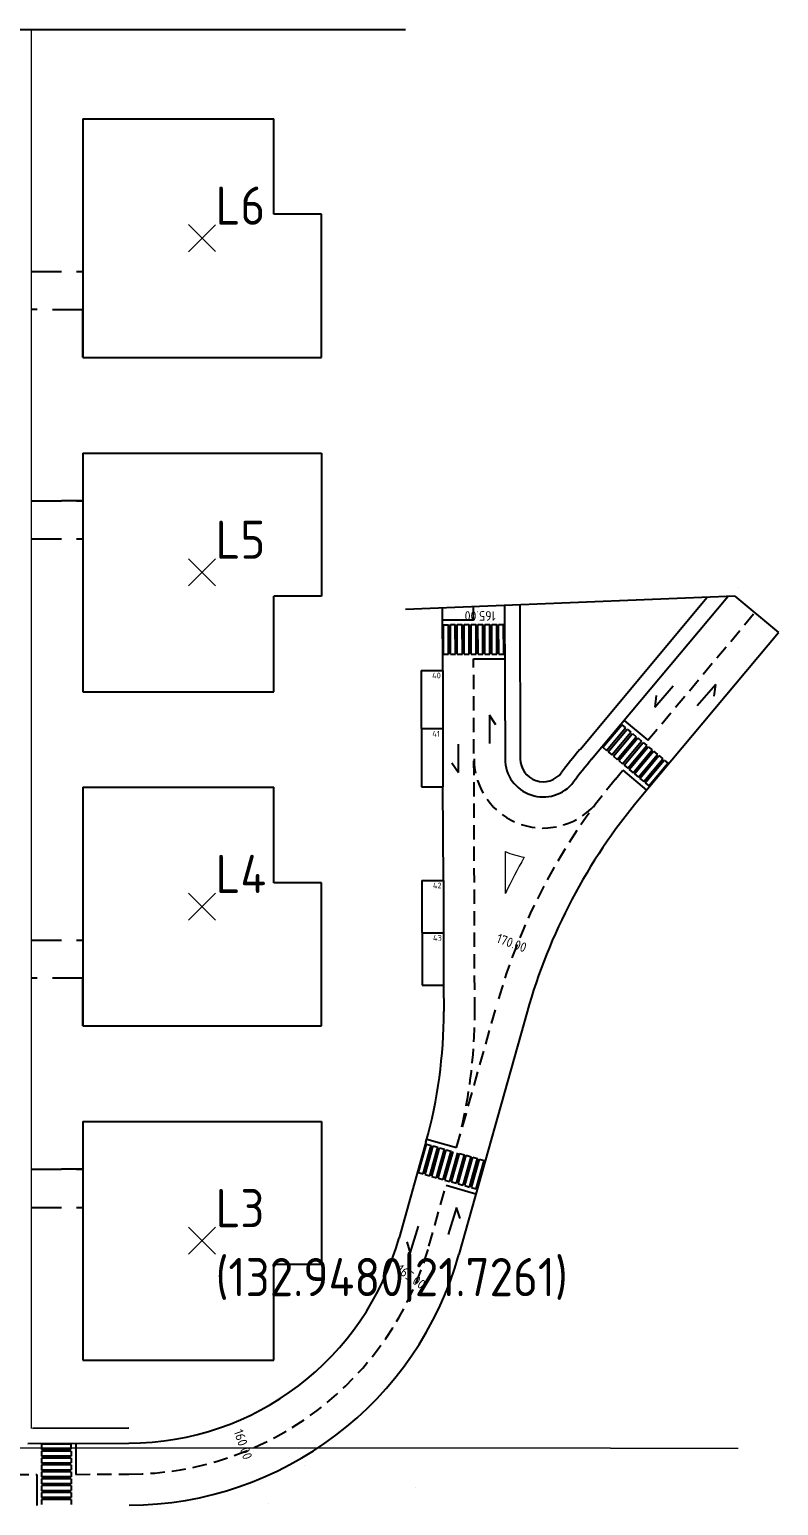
# Model space of a CAD drawing. Extents: x 349 to 557, y 25 to 208.
# Drawn here: x 478.7 to 557.2, y 34.4 to 189 of the extents above; entities that cross this region are included whole.
import ezdxf

# ---------------------------------------------------------------- set-up
doc = ezdxf.new("R2010")
doc.units = 0
doc.header["$MEASUREMENT"] = 0
doc.linetypes.add('DASHED', pattern=[0.75, 0.5, -0.25])
doc.linetypes.add('HIDDEN2', pattern=[4.7625, 3.175, -1.5875])
doc.layers.get('0').update_dxf_attribs({"color": 252, "linetype": 'CONTINUOUS'})
doc.layers.add('CentroCargas', color=30, linetype='CONTINUOUS')
doc.layers.add('ESTRADAS', color=19, linetype='CONTINUOUS')
doc.styles.add('SANS', font='isocp.shx')

msp = doc.modelspace()

# ---------------------------------------------------------------- linework, layer by layer
at = {"linetype": 'Continuous'}
for p, q in [((484.31, 179.6), (484.31, 154.6)), ((484.31, 179.6), (500.31, 179.6)), ((484.31, 179.6), (504.31, 179.6)), ((504.31, 169.6), (504.31, 179.6)), ((509.31, 169.6), (504.31, 169.6)), ((509.31, 154.6), (509.31, 169.6)), ((484.31, 154.6), (484.31, 159.6)), ((484.31, 154.6), (500.31, 154.6)), ((484.31, 154.6), (504.31, 154.6)), ((504.31, 154.6), (509.31, 154.6)), ((484.31, 144.6), (484.31, 119.6)), ((484.31, 144.6), (500.31, 144.6)), ((484.31, 144.6), (504.31, 144.6)), ((484.31, 144.6), (484.31, 139.6)), ((504.31, 144.6), (509.31, 144.6)), ((509.31, 144.6), (509.31, 129.6)), ((504.31, 119.6), (504.31, 129.6)), ((509.31, 129.6), (504.31, 129.6)), ((484.31, 119.6), (500.31, 119.6)), ((484.31, 119.6), (504.31, 119.6)), ((484.31, 109.6), (484.31, 84.6)), ((484.31, 109.6), (500.31, 109.6)), ((484.31, 109.6), (504.31, 109.6)), ((504.31, 99.6), (504.31, 109.6)), ((509.31, 99.6), (504.31, 99.6)), ((509.31, 84.6), (509.31, 99.6)), ((484.31, 84.6), (484.31, 89.6)), ((484.31, 84.6), (500.31, 84.6)), ((484.31, 84.6), (504.31, 84.6)), ((504.31, 84.6), (509.31, 84.6)), ((484.31, 74.6), (484.31, 49.6)), ((484.31, 74.6), (500.31, 74.6)), ((484.31, 74.6), (504.31, 74.6)), ((484.31, 74.6), (484.31, 69.6)), ((504.31, 74.6), (509.31, 74.6)), ((509.31, 74.6), (509.31, 59.6)), ((504.31, 49.6), (504.31, 59.6)), ((509.31, 59.6), (504.31, 59.6)), ((484.31, 49.6), (500.31, 49.6)), ((484.31, 49.6), (504.31, 49.6))]:
    msp.add_line(p, q, dxfattribs=at)
at = {"linetype": 'Continuous', "ltscale": 0.00079375}
msp.add_line((503.73, 34.6), (503.73, 34.6), dxfattribs=at)
at = {"layer": 'CentroCargas', "linetype": 'Continuous', "lineweight": 13}
for p, q in [((495.4, 168.52), (498.23, 165.69)), ((498.23, 168.51), (495.4, 165.68)), ((495.4, 133.52), (498.23, 130.69)), ((498.23, 133.52), (495.4, 130.69)), ((498.23, 98.52), (495.4, 95.69)), ((495.4, 98.52), (498.23, 95.69)), ((495.4, 60.69), (498.23, 63.52)), ((495.4, 63.52), (498.23, 60.69)), ((539.57, 40.38), (349.48, 40.38)), ((539.57, 40.38), (552.95, 40.38))]:
    msp.add_line(p, q, dxfattribs=at)
at = {"layer": 'ESTRADAS', "color": 18, "linetype": 'Continuous', "true_color": 0x000000}
for p, q in [((459.2, 188.95), (479.06, 188.95)), ((479.06, 188.95), (518.13, 188.95))]:
    msp.add_line(p, q, dxfattribs=at)
at = {"layer": 'ESTRADAS', "linetype": 'Continuous', "lineweight": 13}
msp.add_line((478.9, 188.93), (478.9, 42.45), dxfattribs=at)
at = {"layer": 'ESTRADAS', "linetype": 'HIDDEN2'}
for p, q in [((478.9, 163.6), (484.4, 163.6)), ((484.31, 159.6), (478.9, 159.62)), ((478.9, 139.6), (484.31, 139.6)), ((484.31, 139.6), (482.1, 139.6)), ((478.9, 135.6), (484.33, 135.6)), ((478.9, 93.6), (484.4, 93.6)), ((484.31, 89.6), (478.9, 89.62)), ((478.9, 69.6), (484.31, 69.6)), ((484.31, 69.6), (482.1, 69.6)), ((478.9, 65.6), (484.33, 65.6))]:
    msp.add_line(p, q, dxfattribs=at)
at = {"layer": 'ESTRADAS', "linetype": 'Continuous', "ltscale": 0.00079375}
for p, q in [((553.02, 130.54), (553.02, 130.54)), ((510.37, 40.44), (510.37, 40.44)), ((507.51, 38.55), (507.51, 38.55)), ((519.12, 36.3), (519.12, 36.3))]:
    msp.add_line(p, q, dxfattribs=at)
at = {"layer": 'ESTRADAS', "linetype": 'Continuous'}
for p, q in [((552.61, 129.61), (518.13, 128.23)), ((522.01, 121.84), (521.98, 128.38)), ((528.48, 128.59), (528.54, 112.57)), ((530.08, 128.64), (530.14, 112.58)), ((536.39, 113.56), (549.71, 129.5)), ((537.61, 112.54), (551.87, 129.58)), ((552.61, 129.61), (557.18, 125.79)), ((521.99, 127.12), (525.24, 127.13)), ((522.09, 126.62), (522.61, 126.62)), ((522.1, 123.52), (522.09, 126.62)), ((522.62, 123.52), (522.61, 126.62)), ((522.81, 126.63), (523.33, 126.63)), ((522.82, 123.53), (522.81, 126.63)), ((523.34, 123.53), (523.33, 126.63)), ((523.54, 123.53), (523.53, 126.63)), ((523.53, 126.63), (524.06, 126.63)), ((524.07, 123.53), (524.06, 126.63)), ((524.27, 123.53), (524.26, 126.63)), ((524.26, 126.63), (524.78, 126.63)), ((524.79, 123.53), (524.78, 126.63)), ((524.99, 123.53), (524.98, 126.63)), ((524.98, 126.63), (525.5, 126.63)), ((525.51, 123.53), (525.5, 126.63)), ((525.7, 126.63), (526.22, 126.64)), ((525.71, 123.53), (525.7, 126.63)), ((526.23, 123.54), (526.22, 126.64)), ((526.43, 123.54), (526.42, 126.64)), ((526.42, 126.64), (526.95, 126.64)), ((526.96, 123.54), (526.95, 126.64)), ((527.16, 123.54), (527.15, 126.64)), ((527.15, 126.64), (527.67, 126.64)), ((527.68, 123.54), (527.67, 126.64)), ((527.88, 123.54), (527.87, 126.64)), ((527.87, 126.64), (528.39, 126.64)), ((528.4, 123.54), (528.39, 126.64)), ((542.6, 108.37), (557.18, 125.79)), ((542.6, 108.37), (557.18, 125.79)), ((522.1, 123.52), (522.62, 123.52)), ((522.82, 123.53), (523.34, 123.53)), ((523.54, 123.53), (524.07, 123.53)), ((524.27, 123.53), (524.79, 123.53)), ((524.99, 123.53), (525.51, 123.53)), ((525.25, 123.03), (528.5, 123.04)), ((525.71, 123.53), (526.23, 123.54)), ((526.43, 123.54), (526.96, 123.54)), ((527.16, 123.54), (527.68, 123.54)), ((527.88, 123.54), (528.4, 123.54)), ((519.76, 121.84), (519.79, 109.64)), ((519.76, 121.84), (522.01, 121.84)), ((544.21, 117.98), (546.16, 120.22)), ((544.36, 119.2), (544.21, 117.98)), ((550.6, 120.37), (548.65, 118.13)), ((550.45, 119.14), (550.6, 120.37)), ((527.59, 116.13), (526.9, 117.15)), ((526.9, 117.15), (526.91, 114.18)), ((538.78, 113.78), (540.77, 116.15)), ((540.77, 116.15), (541.17, 115.82)), ((541.01, 116.6), (543.51, 114.52)), ((539.18, 113.44), (541.17, 115.82)), ((539.34, 113.31), (541.32, 115.69)), ((539.74, 112.98), (541.73, 115.36)), ((539.89, 112.85), (541.88, 115.23)), ((540.29, 112.51), (542.28, 114.89)), ((540.44, 112.39), (542.43, 114.76)), ((540.84, 112.05), (542.83, 114.43)), ((541.32, 115.69), (541.73, 115.36)), ((541.88, 115.23), (542.28, 114.89)), ((542.43, 114.76), (542.83, 114.43)), ((523.67, 111.14), (523.66, 114.1)), ((538.78, 113.78), (539.18, 113.44)), ((539.34, 113.31), (539.74, 112.98)), ((539.89, 112.85), (540.29, 112.51)), ((541, 111.92), (542.99, 114.3)), ((541.4, 111.59), (543.39, 113.97)), ((541.55, 111.46), (543.54, 113.84)), ((541.95, 111.12), (543.94, 113.5)), ((542.11, 111), (544.09, 113.37)), ((542.51, 110.66), (544.5, 113.04)), ((542.66, 110.53), (544.65, 112.91)), ((542.99, 114.3), (543.39, 113.97)), ((543.54, 113.84), (543.94, 113.5)), ((544.09, 113.37), (544.5, 113.04)), ((544.65, 112.91), (545.05, 112.58)), ((522.97, 112.16), (523.67, 111.14)), ((540.44, 112.39), (540.84, 112.05)), ((540.88, 111.37), (543.37, 109.29)), ((541, 111.92), (541.4, 111.59)), ((541.55, 111.46), (541.95, 111.12)), ((543.06, 110.2), (545.05, 112.58)), ((543.21, 110.07), (545.2, 112.45)), ((543.61, 109.73), (545.6, 112.11)), ((545.2, 112.45), (545.6, 112.11)), ((542.11, 111), (542.51, 110.66)), ((542.66, 110.53), (543.06, 110.2)), ((543.21, 110.07), (543.61, 109.73)), ((519.79, 109.64), (522.04, 109.64)), ((522.08, 99.84), (522.04, 109.64)), ((519.83, 99.84), (522.08, 99.84)), ((519.83, 99.84), (519.86, 88.86)), ((519.86, 88.86), (522.11, 88.87)), ((522.11, 88.87), (522.12, 86.12)), ((530.85, 86.08), (523.7, 60.66)), ((520.34, 72.74), (523.47, 71.86)), ((520.25, 72.42), (517.44, 62.42)), ((519.46, 69.24), (520.3, 72.23)), ((519.97, 69.1), (520.81, 72.09)), ((520.16, 69.05), (521, 72.03)), ((520.3, 72.23), (520.81, 72.09)), ((520.66, 68.91), (521.5, 71.89)), ((520.86, 68.85), (521.69, 71.84)), ((521, 72.03), (521.5, 71.89)), ((521.36, 68.71), (522.2, 71.7)), ((521.55, 68.66), (522.39, 71.64)), ((521.69, 71.84), (522.2, 71.7)), ((522.05, 68.52), (522.89, 71.5)), ((522.25, 68.46), (523.09, 71.45)), ((522.39, 71.64), (522.89, 71.5)), ((522.75, 68.32), (523.59, 71.31)), ((522.94, 68.27), (523.78, 71.25)), ((523.44, 68.13), (524.28, 71.11)), ((523.78, 71.25), (524.28, 71.11)), ((523.64, 68.07), (524.48, 71.06)), ((524.14, 67.93), (524.98, 70.91)), ((524.33, 67.88), (525.17, 70.86)), ((524.48, 71.06), (524.98, 70.91)), ((524.83, 67.73), (525.67, 70.72)), ((525.03, 67.68), (525.87, 70.66)), ((525.17, 70.86), (525.67, 70.72)), ((525.53, 67.54), (526.37, 70.52)), ((525.87, 70.66), (526.37, 70.52)), ((519.46, 69.24), (519.97, 69.1)), ((520.16, 69.05), (520.66, 68.91)), ((520.86, 68.85), (521.36, 68.71)), ((521.55, 68.66), (522.05, 68.52)), ((522.25, 68.46), (522.75, 68.32)), ((522.94, 68.27), (523.44, 68.13)), ((523.64, 68.07), (524.14, 67.93)), ((522.36, 67.91), (525.49, 67.03)), ((524.33, 67.88), (524.83, 67.73)), ((525.03, 67.68), (525.53, 67.54)), ((523.46, 65.6), (522.6, 62.76)), ((523.83, 64.42), (523.46, 65.6)), ((518.61, 60.8), (519.47, 63.64)), ((518.25, 61.98), (518.61, 60.8)), ((479.06, 42.48), (489.14, 42.51)), ((478.57, 40.88), (489.14, 40.91)), ((483.08, 40.79), (479.98, 40.78)), ((479.98, 40.78), (479.98, 40.26)), ((483.08, 40.27), (479.98, 40.26)), ((483.08, 40.79), (483.08, 40.27)), ((483.58, 40.89), (483.59, 37.64)), ((483.09, 40.07), (479.99, 40.06)), ((479.99, 40.06), (479.99, 39.54)), ((483.09, 39.55), (479.99, 39.54)), ((483.09, 39.35), (479.99, 39.34)), ((479.99, 39.34), (479.99, 38.82)), ((483.09, 38.83), (479.99, 38.82)), ((483.09, 40.07), (483.09, 39.55)), ((483.09, 39.35), (483.09, 38.83)), ((479.49, 37.63), (479.5, 34.38)), ((483.09, 38.63), (479.99, 38.62)), ((479.99, 38.62), (479.99, 38.09)), ((483.09, 38.1), (479.99, 38.09)), ((483.09, 37.9), (479.99, 37.89)), ((479.99, 37.89), (479.99, 37.37)), ((483.09, 37.38), (479.99, 37.37)), ((483.09, 37.18), (479.99, 37.17)), ((479.99, 37.17), (480, 36.65)), ((483.09, 38.63), (483.09, 38.1)), ((483.09, 37.9), (483.09, 37.38)), ((483.09, 37.18), (483.1, 36.66)), ((483.1, 36.66), (480, 36.65)), ((483.1, 36.46), (480, 36.45)), ((480, 36.45), (480, 35.93)), ((483.1, 35.94), (480, 35.93)), ((483.1, 35.74), (480, 35.73)), ((480, 35.73), (480, 35.2)), ((483.1, 36.46), (483.1, 35.94)), ((483.1, 35.74), (483.1, 35.21)), ((483.1, 35.21), (480, 35.2)), ((483.1, 35.01), (480, 35)), ((480, 35), (480, 34.48)), ((483.1, 35.01), (483.1, 34.49))]:
    msp.add_line(p, q, dxfattribs=at)
at = {"layer": 'ESTRADAS', "linetype": 'DASHED', "ltscale": 3}
for p, q in [((525.24, 127.13), (525.23, 128.49)), ((543.51, 114.52), (554.68, 127.88)), ((525.37, 86.13), (525.25, 123.03)), ((540.11, 110.45), (540.88, 111.37)), ((523.47, 71.86), (527.72, 86.96)), ((520.57, 61.54), (522.36, 67.91)), ((459.16, 37.56), (479.49, 37.63)), ((483.59, 37.64), (489.15, 37.66))]:
    msp.add_line(p, q, dxfattribs=at)
at = {"layer": 'ESTRADAS', "color": 1, "linetype": 'Continuous', "lineweight": 13}
msp.add_line((530.08, 128.64), (530.08, 128.64), dxfattribs=at)
at = {"layer": 'ESTRADAS'}
for p, q in [((522.01, 121.84), (522.04, 109.64)), ((519.78, 115.74), (522.03, 115.74)), ((522.08, 99.84), (522.11, 88.87)), ((519.84, 94.35), (522.09, 94.35))]:
    msp.add_line(p, q, dxfattribs=at)
at = {"layer": 'ESTRADAS', "linetype": 'Continuous', "lineweight": 13, "flags": 128}
msp.add_lwpolyline([(530.55, 102.27, 0.01611), (528.58, 98.46), (528.57, 102.86, 0.049394)], format="xyb", close=True, dxfattribs=at)
at = {"layer": 'ESTRADAS', "linetype": 'Continuous'}
for centre, radius, start, end in [((588.7, 69.81), 68.2, 140.0948, 142.711), ((532.54, 112.58), 4, 180.1854, 322.711), ((532.54, 112.58), 2.4, 180.1854, 322.711), ((588.7, 69.81), 66.6, 140.0948, 142.711), ((588.7, 69.81), 60.1, 140.0948, 164.2924), ((472.12, 85.96), 50, 344.2924, 0.1854), ((489.05, 70.41), 29.5, 270.1854, 344.2924), ((489.05, 70.41), 36, 270.1854, 344.2924)]:
    msp.add_arc(centre, radius, start, end, dxfattribs=at)
at = {"layer": 'ESTRADAS', "linetype": 'DASHED', "ltscale": 3}
for centre, radius, start, end in [((532.54, 112.58), 7.25, 180.1854, 322.711), ((588.7, 69.81), 63.35, 140.0948, 164.2924), ((472.12, 85.96), 53.25, 344.647, 0.1854), ((489.05, 70.41), 32.75, 270.1854, 344.2924)]:
    msp.add_arc(centre, radius, start, end, dxfattribs=at)

# ---------------------------------------------------------------- texts
at = {"color": 18, "linetype": 'Continuous', "true_color": 0x000000, "style": 'SANS'}
for s, p in [('L6', (498.23, 168.51)), ('L5', (498.23, 133.52)), ('L4', (498.23, 98.52)), ('L3', (498.23, 63.52))]:
    msp.add_text(s, height=4, dxfattribs=at).set_placement(p)
at = {"layer": 'CentroCargas', "linetype": 'Continuous', "style": 'SANS'}
for s, p in [('L6', (498.23, 168.51)), ('L4', (498.23, 98.52)), ('L3', (498.23, 63.52)), ('(132.9480|21.7261)', (498.23, 56.3))]:
    msp.add_text(s, height=4, dxfattribs=at).set_placement(p)
at = {"layer": 'CentroCargas', "color": 18, "linetype": 'Continuous', "true_color": 0x000000, "style": 'SANS'}
msp.add_text('L5', height=4, dxfattribs=at).set_placement((498.23, 133.52))
at = {"layer": 'ESTRADAS', "linetype": 'Continuous', "style": 'SANS'}
for s, rotation, p in [('165.00', 180, (527.56, 128.04)), ('170.00', 340.2903, (527.56, 93.36)), ('165.00', 324.4419, (517.1, 58.87)), ('160.00', 289.1758, (500.1, 42.13))]:
    msp.add_text(s, height=1, rotation=rotation, dxfattribs=at).set_placement(p)
for s, p in [('40', (520.9, 121)), ('41', (520.92, 114.9)), ('42', (520.98, 99.01)), ('43', (520.99, 93.52))]:
    msp.add_text(s, height=0.6, dxfattribs=at).set_placement(p)

doc.saveas('drawing.dxf')
